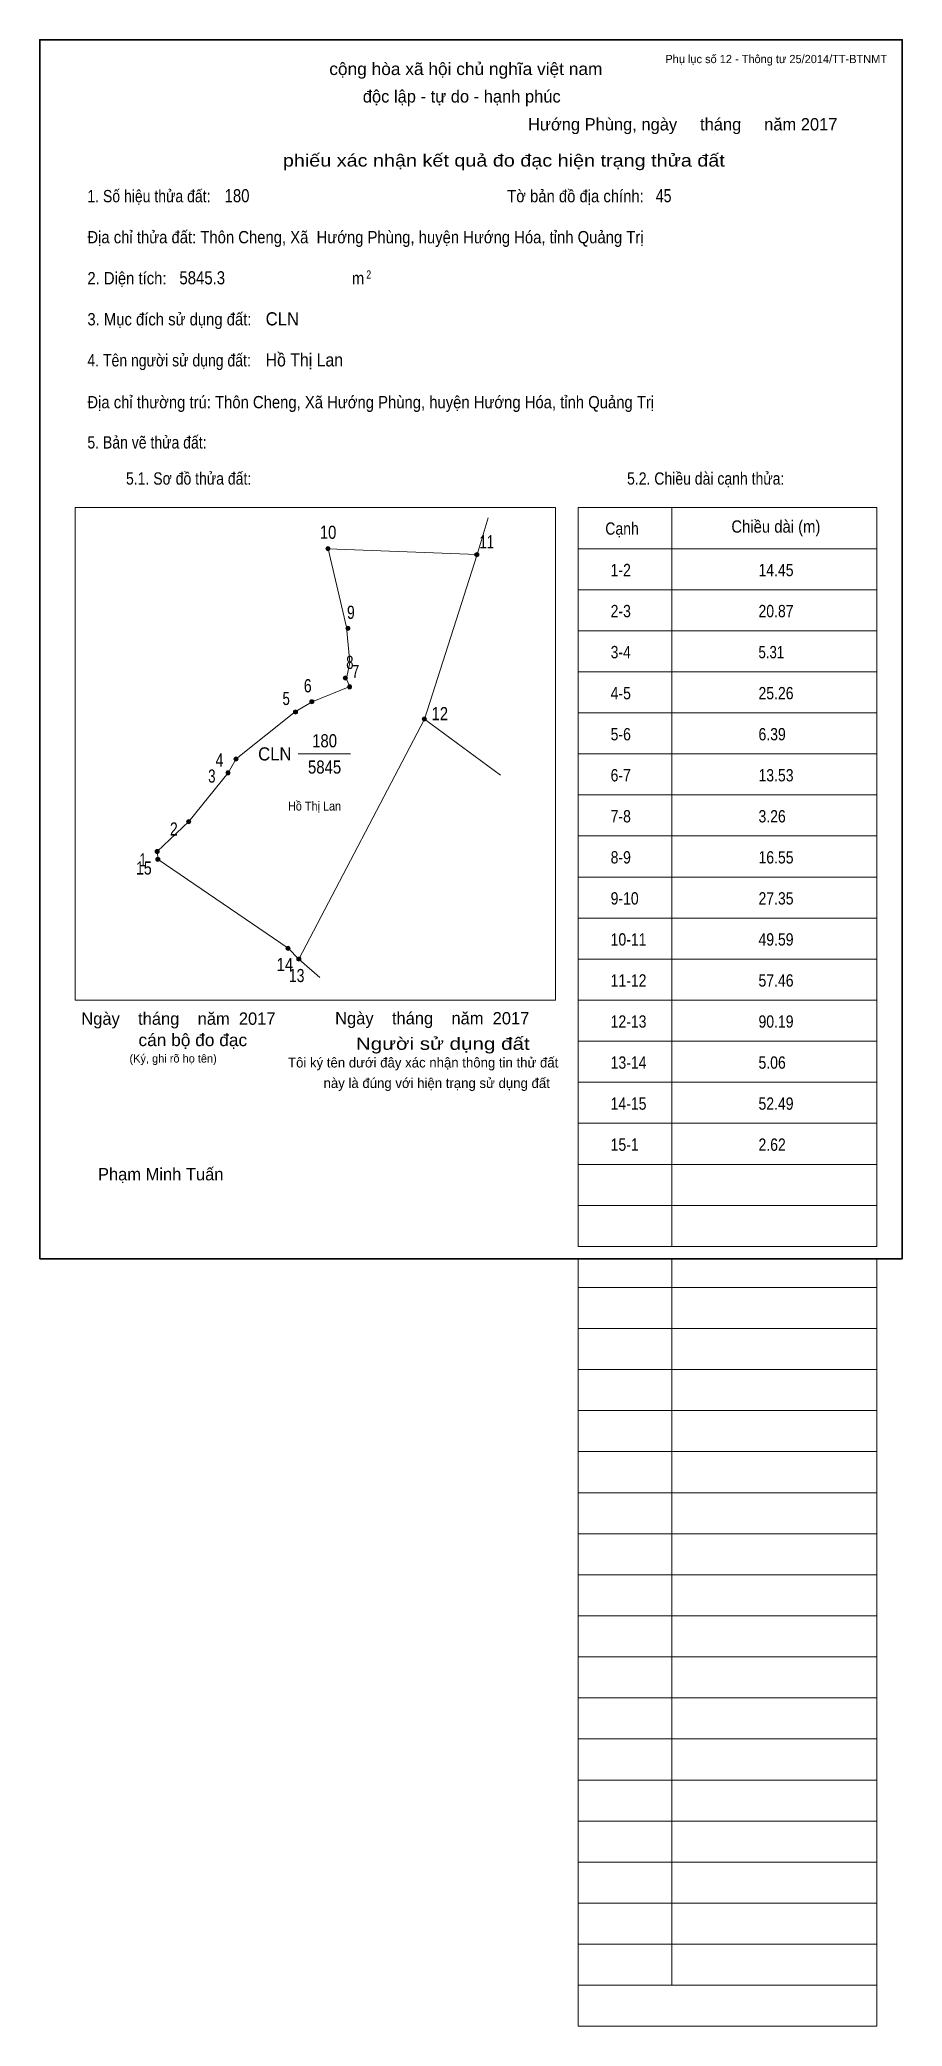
# Model space of a CAD drawing. Header units: centimetres. Extents: x 0 to 21, y -18.7 to 29.7.
import ezdxf
from ezdxf.enums import TextEntityAlignment as Align

# ---------------------------------------------------------------- set-up
doc = ezdxf.new("R2010")
doc.units = ezdxf.units.CM
doc.header["$LTSCALE"] = 0.12
for name, color, linetype in [('2', 7, 'Continuous'), ('30', 7, 'Continuous'), ('34', 7, 'Continuous')]:
    doc.layers.add(name, color=color, linetype=linetype)
for name, color, linetype, lineweight in [('32', 7, 'Continuous', 13), ('33', 7, 'Continuous', 13), ('6', 7, 'Continuous', 13), ('63', 7, 'Continuous', 13)]:
    doc.layers.add(name, color=color, linetype=linetype, lineweight=lineweight)

msp = doc.modelspace()

# ---------------------------------------------------------------- hatches: boundary and pattern name
at = {"layer": '32'}
for points in [[(7.0656, 17.3004, 1), (6.9656, 17.3004, 1)], [(10.6917, 17.1555, 1), (10.5917, 17.1555, 1)], [(7.553, 15.3589, 1), (7.453, 15.3589, 1)], [(7.4915, 14.1492, 1), (7.3915, 14.1492, 1)], [(6.6734, 13.5704, 1), (6.5734, 13.5704, 1)], [(7.594, 13.9341, 1), (7.494, 13.9341, 1)], [(6.2775, 13.3216, 1), (6.1775, 13.3216, 1)], [(9.414, 13.1496, 1), (9.314, 13.1496, 1)], [(4.8278, 12.1749, 1), (4.7278, 12.1749, 1)], [(4.6332, 11.8382, 1), (4.5332, 11.8382, 1)], [(3.676, 10.6483, 1), (3.576, 10.6483, 1)], [(2.9083, 9.9209, 1), (2.8083, 9.9209, 1)], [(2.9237, 9.7299, 1), (2.8237, 9.7299, 1)], [(6.0945, 7.5616, 1), (5.9945, 7.5616, 1)], [(6.3573, 7.3004, 1), (6.2573, 7.3004, 1)]]:
    msp.add_hatch(color=256, dxfattribs=at).paths.add_polyline_path(points)

# ---------------------------------------------------------------- linework, layer by layer
for centre in [(7.0156, 17.3004), (10.6417, 17.1555), (7.503, 15.3589), (7.4415, 14.1492), (6.6234, 13.5704), (7.544, 13.9341), (6.2275, 13.3216), (9.364, 13.1496), (4.7778, 12.1749), (4.5832, 11.8382), (3.626, 10.6483), (2.8583, 9.9209), (2.8737, 9.7299), (6.0445, 7.5616), (6.3073, 7.3004)]:
    msp.add_circle(centre, 0.05, dxfattribs=at)
at = {"layer": '33'}
msp.add_line((6.29, 12.3), (7.57, 12.3), dxfattribs=at)
at = {"layer": '6'}
msp.add_line((9.37, 13.15), (11.22, 11.78), dxfattribs=at)
for points in [[(7.02, 17.3), (10.65, 17.16), (10.92, 18.05)], [(10.65, 17.16), (9.37, 13.15), (6.31, 7.3), (6.82, 6.85)], [(6.31, 7.3), (6.05, 7.57), (2.88, 9.73), (2.86, 9.92), (3.63, 10.65), (4.59, 11.84), (4.78, 12.18), (6.23, 13.33), (6.63, 13.57), (7.55, 13.94), (7.45, 14.15)]]:
    msp.add_lwpolyline(points, dxfattribs=at)
at = {"layer": '63'}
for p, q in [((0.86, 18.3), (12.56, 18.3)), ((0.86, 6.3), (0.86, 18.3)), ((12.56, 6.3), (12.56, 18.3)), ((13.11, 18.3), (20.38, 18.3)), ((13.11, 0.3), (13.11, 18.3)), ((15.39, 0.3), (15.39, 18.3)), ((20.38, 0.3), (20.38, 18.3)), ((13.11, 17.3), (20.38, 17.3)), ((13.11, 16.3), (20.38, 16.3)), ((13.11, 15.3), (20.38, 15.3)), ((13.11, 14.3), (20.38, 14.3)), ((13.11, 13.3), (20.38, 13.3)), ((13.11, 12.3), (20.38, 12.3)), ((13.11, 11.3), (20.38, 11.3)), ((13.11, 10.3), (20.38, 10.3)), ((13.11, 9.3), (20.38, 9.3)), ((13.11, 8.3), (20.38, 8.3)), ((13.11, 7.3), (20.38, 7.3)), ((0.86, 6.3), (12.56, 6.3)), ((13.11, 6.3), (20.38, 6.3)), ((13.11, 5.3), (20.38, 5.3)), ((13.11, 4.3), (20.38, 4.3)), ((13.11, 3.3), (20.38, 3.3)), ((13.11, 2.3), (20.38, 2.3)), ((13.11, 1.3), (20.38, 1.3)), ((13.11, 0.3), (20.38, 0.3)), ((13.11, -18.7), (13.11, 0)), ((15.39, -17.7), (15.39, 0)), ((20.38, -18.7), (20.38, 0)), ((13.11, -0.7), (20.38, -0.7)), ((13.11, -0.7), (20.38, -0.7)), ((13.11, -1.7), (20.38, -1.7)), ((13.11, -2.7), (20.38, -2.7)), ((13.11, -3.7), (20.38, -3.7)), ((13.11, -4.7), (20.38, -4.7)), ((13.11, -5.7), (20.38, -5.7)), ((13.11, -6.7), (20.38, -6.7)), ((13.11, -7.7), (20.38, -7.7)), ((13.11, -8.7), (20.38, -8.7)), ((13.11, -9.7), (20.38, -9.7)), ((13.11, -10.7), (20.38, -10.7)), ((13.11, -11.7), (20.38, -11.7)), ((13.11, -12.7), (20.38, -12.7)), ((13.11, -13.7), (20.38, -13.7)), ((13.11, -14.7), (20.38, -14.7)), ((13.11, -15.7), (20.38, -15.7)), ((13.11, -16.7), (20.38, -16.7)), ((13.11, -17.7), (20.38, -17.7)), ((13.11, -18.7), (20.38, -18.7))]:
    msp.add_line(p, q, dxfattribs=at)
at = {"layer": '63', "lineweight": 35}
msp.add_lwpolyline([(0, 0), (0, 29.7), (21, 29.7), (21, 0)], close=True, dxfattribs=at)
at = {"layer": '63'}
msp.add_lwpolyline([(7.48, 14.18), (7.55, 14.53), (7.47, 15.39), (7.02, 17.3)], dxfattribs=at)

# ---------------------------------------------------------------- texts
at = {"layer": '2', "width": 0.9}
msp.add_text('Hồ Thị Lan', height=0.2195, dxfattribs=at).set_placement((6.69, 10.92), align=Align.CENTER)
at = {"layer": '30'}
for s, width, p in [('1-2', 0.85, (13.9, 16.63)), ('14.45', 0.85, (17.5, 16.63)), ('2-3', 0.85, (13.9, 15.63)), ('20.87', 0.85, (17.5, 15.63)), ('3-4', 0.85, (13.9, 14.63)), ('5.31', 0.8, (17.5, 14.63)), ('4-5', 0.85, (13.9, 13.63)), ('25.26', 0.85, (17.5, 13.63)), ('5-6', 0.85, (13.9, 12.63)), ('6.39', 0.85, (17.5, 12.63)), ('6-7', 0.85, (13.9, 11.63)), ('13.53', 0.85, (17.5, 11.63)), ('7-8', 0.85, (13.9, 10.63)), ('3.26', 0.85, (17.5, 10.63)), ('8-9', 0.85, (13.9, 9.63)), ('16.55', 0.85, (17.5, 9.63)), ('9-10', 0.85, (13.9, 8.63)), ('27.35', 0.85, (17.5, 8.63)), ('10-11', 0.85, (13.9, 7.63)), ('49.59', 0.85, (17.5, 7.63)), ('11-12', 0.85, (13.9, 6.63)), ('57.46', 0.85, (17.5, 6.63)), ('12-13', 0.85, (13.9, 5.63)), ('90.19', 0.85, (17.5, 5.63)), ('13-14', 0.85, (13.9, 4.63)), ('5.06', 0.85, (17.5, 4.63)), ('14-15', 0.85, (13.9, 3.63)), ('52.49', 0.85, (17.5, 3.63)), ('15-1', 0.85, (13.9, 2.63)), ('2.62', 0.85, (17.5, 2.63))]:
    msp.add_text(s, height=0.3, dxfattribs=dict(at, width=width)).set_placement(p)
at = {"layer": '32'}
for s, width, p in [('10', 0.85, (7.02, 17.54)), ('11', 0.75, (10.885, 17.31)), ('9', 0.8, (7.575, 15.59)), ('8', 0.75, (7.55, 14.37)), ('6', 0.8, (6.525, 13.8)), ('7', 0.75, (7.69, 14.15)), ('5', 0.75, (6, 13.49)), ('12', 0.85, (9.74, 13.12)), ('4', 0.8, (4.375, 11.99)), ('3', 0.75, (4.19, 11.6)), ('2', 0.8, (3.265, 10.31)), ('15', 0.8, (2.535, 9.36)), ('1', 0.65, (2.51, 9.56)), ('14', 0.85, (5.97, 7.01)), ('13', 0.8, (6.255, 6.74))]:
    msp.add_text(s, height=0.32, dxfattribs=dict(at, width=width)).set_placement(p, align=Align.CENTER)
at = {"layer": '33', "width": 0.85}
for s, p in [('180', (6.935, 12.46)), ('5845', (6.935, 11.82))]:
    msp.add_text(s, height=0.32, dxfattribs=at).set_placement(p, align=Align.CENTER)
at = {"layer": '33', "width": 0.95}
msp.add_text('CLN', height=0.32, dxfattribs=at).set_placement((6.13, 12.14), align=Align.RIGHT)
at = {"layer": '34'}
for s, width, p in [('180', 0.85, (4.5, 25.74)), ('45', 0.8, (15, 25.74)), ('5845.3', 0.85, (3.4, 23.74)), ('CLN', 0.95, (5.5, 22.74)), ('Hồ Thị Lan', 0.9, (5.5, 21.74))]:
    msp.add_text(s, height=0.32, dxfattribs=dict(at, width=width)).set_placement(p)
at = {"layer": '63', "width": 1.05}
msp.add_text('cộng hòa xã hội chủ nghĩa việt nam', height=0.3, dxfattribs=at).set_placement((10.375, 28.84), align=Align.CENTER)
at = {"layer": '63'}
for s, height, p in [('Phụ lục số 12 - Thông tư 25/2014/TT-BTNMT', 0.2, (20.63, 29.13)), ('Ngày    tháng    năm  2017', 0.3, (5.74, 5.7)), ('Ngày    tháng    năm  2017', 0.3, (11.92, 5.71)), ('(Ký, ghi rõ họ tên)', 0.2, (4.31, 4.78))]:
    msp.add_text(s, height=height, dxfattribs=at).set_placement(p, align=Align.RIGHT)
for s, height, p in [('độc lập - tự do - hạnh phúc', 0.3, (10.275, 28.17)), ('Hướng Phùng, ngày     tháng     năm 2017', 0.3, (15.655, 27.49)), ('Tôi ký tên dưới đây xác nhận thông tin thử đất', 0.24, (9.335, 4.66)), ('này là đúng với hiện trạng sử dụng đất', 0.24, (9.665, 4.16)), ('Phạm Minh Tuấn', 0.3, (2.945, 1.91))]:
    msp.add_text(s, height=height, dxfattribs=at).set_placement(p, align=Align.CENTER)
for s, width, p in [('phiếu xác nhận kết quả đo đạc hiện trạng thửa đất', 1.2, (16.68, 26.61)), ('cán bộ đo đạc', 1.05, (5.05, 5.18)), ('Người sử dụng đất', 1.25, (11.93, 5.09))]:
    msp.add_text(s, height=0.3, dxfattribs=dict(at, width=width)).set_placement(p, align=Align.RIGHT)
for s, height, width, p in [('1. Số hiệu thửa đất:', 0.3, 0.85, (1.16, 25.74)), ('Tờ bản đồ địa chính:', 0.3, 0.9, (11.38, 25.74)), ('Địa chỉ thửa đất: Thôn Cheng, Xã  Hướng Phùng, huyện Hướng Hóa, tỉnh Quảng Trị', 0.3, 0.9, (1.16, 24.74)), ('2. Diện tích:', 0.3, 0.9, (1.16, 23.74)), ('m', 0.3, 0.9, (7.6, 23.74)), ('2', 0.2, 0.8, (7.95, 23.88)), ('3. Mục đích sử dụng đất:', 0.3, 0.9, (1.16, 22.74)), ('4. Tên người sử dụng đất:', 0.3, 0.85, (1.16, 21.74)), ('Địa chỉ thường trú: Thôn Cheng, Xã Hướng Phùng, huyện Hướng Hóa, tỉnh Quảng Trị', 0.3, 0.9, (1.16, 20.72)), ('5. Bản vẽ thửa đất:', 0.3, 0.85, (1.16, 19.74)), ('5.1. Sơ đồ thửa đất:', 0.3, 0.85, (2.1, 18.86)), ('5.2. Chiều dài cạnh thửa:', 0.3, 0.85, (14.3, 18.86)), ('Cạnh', 0.3, 0.85, (13.77, 17.64)), ('Chiều dài (m)', 0.3, 0.9, (16.84, 17.69))]:
    msp.add_text(s, height=height, dxfattribs=dict(at, width=width)).set_placement(p)

doc.saveas('drawing.dxf')
